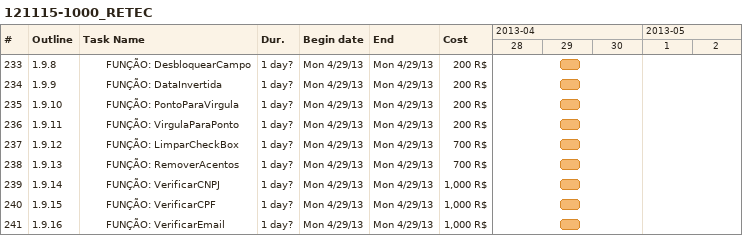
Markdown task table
121115-1000_RETEC

| ID | WBS | Task | Duration | Start | Finish | Cost (R$) |
|---|---|---|---|---|---|---|
| 233 | 1.9.8 | FUNÇÃO: DesbloquearCampo | 1d? | 2013-04-29 | 2013-04-29 | 200 |
| 234 | 1.9.9 | FUNÇÃO: DataInvertida | 1d? | 2013-04-29 | 2013-04-29 | 200 |
| 235 | 1.9.10 | FUNÇÃO: PontoParaVirgula | 1d? | 2013-04-29 | 2013-04-29 | 200 |
| 236 | 1.9.11 | FUNÇÃO: VirgulaParaPonto | 1d? | 2013-04-29 | 2013-04-29 | 200 |
| 237 | 1.9.12 | FUNÇÃO: LimparCheckBox | 1d? | 2013-04-29 | 2013-04-29 | 700 |
| 238 | 1.9.13 | FUNÇÃO: RemoverAcentos | 1d? | 2013-04-29 | 2013-04-29 | 700 |
| 239 | 1.9.14 | FUNÇÃO: VerificarCNPJ | 1d? | 2013-04-29 | 2013-04-29 | 1000 |
| 240 | 1.9.15 | FUNÇÃO: VerificarCPF | 1d? | 2013-04-29 | 2013-04-29 | 1000 |
| 241 | 1.9.16 | FUNÇÃO: VerificarEmail | 1d? | 2013-04-29 | 2013-04-29 | 1000 |
